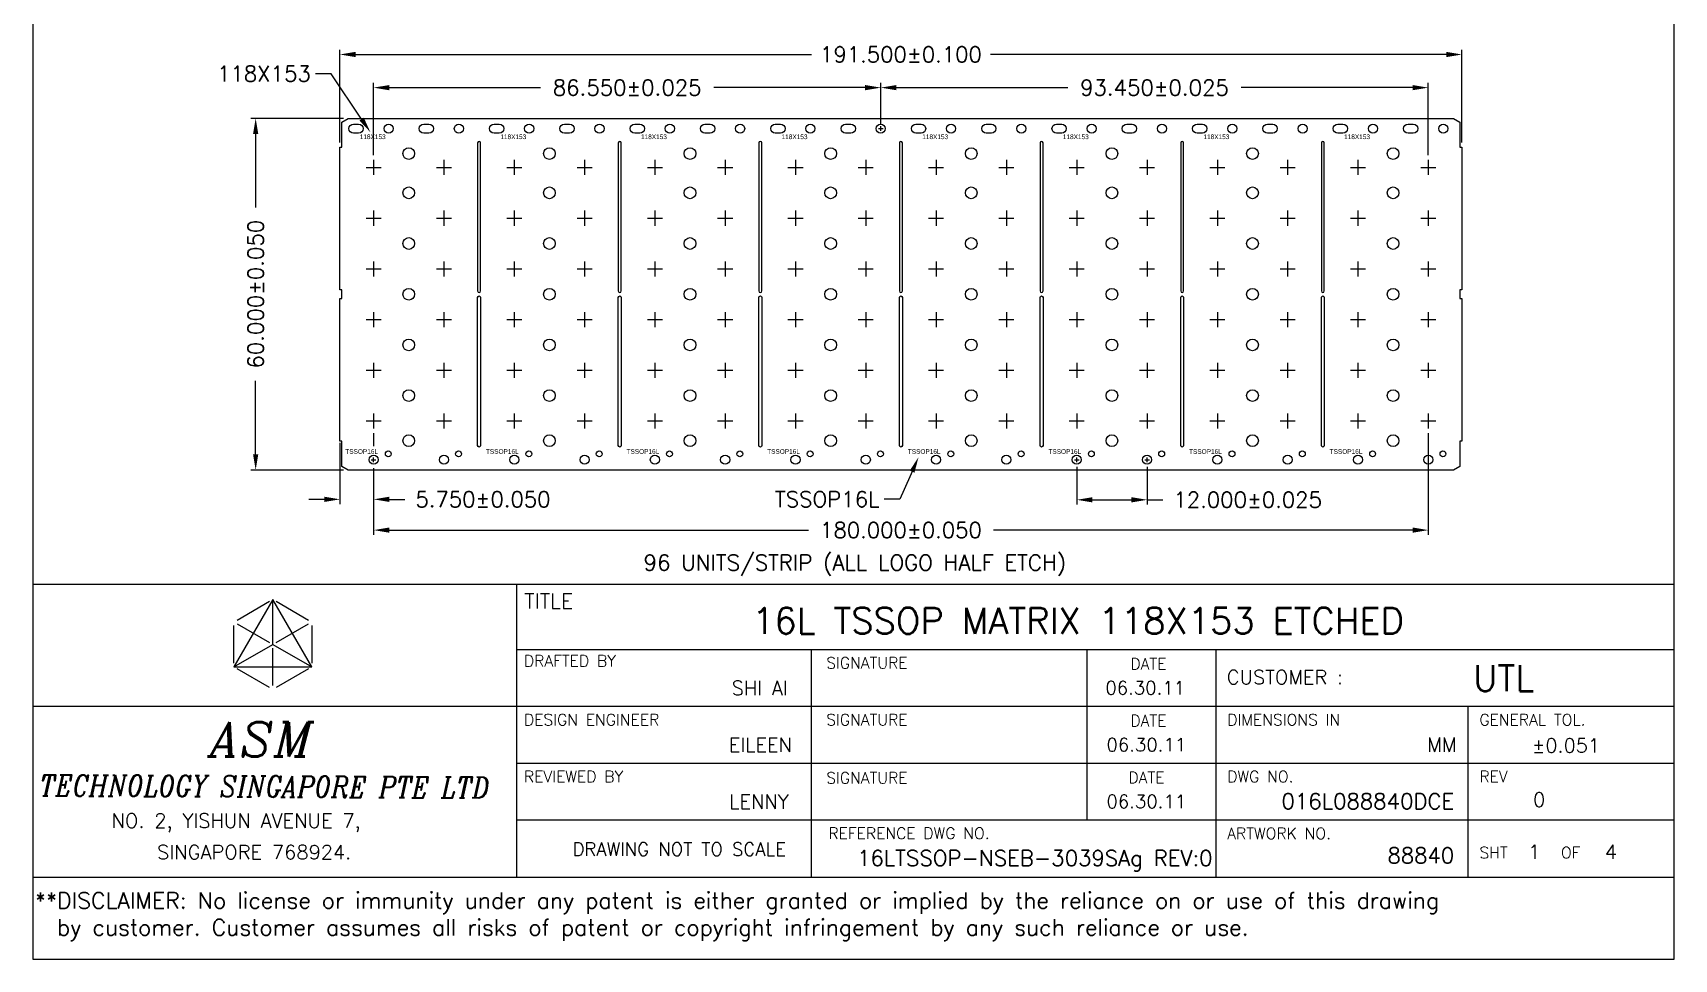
# Model space of a CAD drawing. Header units: inches. Extents: x -107 to 2177, y -823 to 402.
# Drawn here: x 2033.7 to 2117.8, y -822.9 to -775.5 of the extents above; entities that cross this region are included whole.
import ezdxf
from ezdxf.enums import TextEntityAlignment as Align

# ---------------------------------------------------------------- set-up
doc = ezdxf.new("R2010")
doc.units = ezdxf.units.IN
doc.header["$MEASUREMENT"] = 0
doc.linetypes.add('CENTER', pattern=[2, 1.25, -0.25, 0.25, -0.25])
doc.layers.add('1D', color=4, linetype='Continuous')
doc.styles.add('ABC', font='ITALIC')
doc.styles.add('SIMPLEX', font='SIMPLEX')
doc.styles.add('TXT', font='txt')

msp = doc.modelspace()

# ---------------------------------------------------------------- linework, layer by layer
at = {"layer": '1D', "color": 7}
for p, q in [((2033.716, -701.158), (2033.716, -818.685)), ((2117.756, -818.685), (2117.756, -701.158)), ((2117.756, -803.706), (2033.716, -803.706)), ((2058.481, -803.706), (2058.481, -818.685)), ((2117.756, -807.049), (2058.481, -807.049)), ((2073.566, -807.049), (2073.566, -818.685)), ((2087.686, -807.049), (2087.686, -815.776)), ((2094.294, -807.049), (2094.294, -818.685)), ((2117.756, -809.958), (2033.716, -809.958)), ((2107.189, -809.958), (2107.189, -818.685)), ((2117.756, -812.867), (2058.481, -812.867)), ((2117.756, -815.776), (2058.481, -815.776)), ((2033.716, -818.685), (2117.756, -818.685))]:
    msp.add_line(p, q, dxfattribs=at)
at = {"layer": '1D'}
for p, q in [((2049.441, -781.078), (2049.441, -776.336)), ((2106.891, -781.078), (2106.891, -776.336)), ((2050.241, -776.576), (2073.583, -776.576)), ((2106.091, -776.576), (2082.749, -776.576)), ((2048.989, -777.561), (2048.189, -777.561)), ((2050.552, -779.888), (2048.989, -777.561)), ((2051.166, -781.736), (2051.166, -778.034)), ((2077.131, -780.133), (2077.131, -778.034)), ((2077.131, -780.133), (2077.131, -778.034)), ((2105.166, -781.736), (2105.166, -778.034)), ((2051.966, -778.274), (2059.718, -778.274)), ((2076.331, -778.274), (2068.579, -778.274)), ((2077.931, -778.274), (2086.718, -778.274)), ((2104.366, -778.274), (2095.579, -778.274)), ((2049.63, -779.848), (2044.886, -779.848)), ((2045.126, -780.648), (2045.126, -784.418)), ((2077.011, -780.373), (2077.251, -780.373)), ((2077.131, -780.493), (2077.131, -780.253)), ((2045.126, -797.048), (2045.126, -793.279)), ((2049.441, -796.459), (2049.441, -799.59)), ((2051.166, -795.961), (2051.166, -796.625)), ((2105.166, -795.961), (2105.166, -801.166)), ((2051.046, -797.323), (2051.286, -797.323)), ((2051.166, -797.443), (2051.166, -797.203)), ((2087.046, -797.323), (2087.286, -797.323)), ((2087.166, -797.443), (2087.166, -797.203)), ((2090.646, -797.323), (2090.886, -797.323)), ((2090.766, -797.443), (2090.766, -797.203)), ((2049.63, -797.848), (2044.886, -797.848)), ((2051.166, -797.754), (2051.166, -799.59)), ((2051.166, -797.754), (2051.166, -801.166)), ((2078.91, -797.541), (2078.104, -799.345)), ((2087.166, -797.683), (2087.166, -799.614)), ((2090.766, -797.683), (2090.766, -799.614)), ((2048.641, -799.35), (2047.841, -799.35)), ((2051.966, -799.35), (2052.766, -799.35)), ((2078.104, -799.345), (2077.304, -799.345)), ((2087.966, -799.374), (2089.966, -799.374)), ((2090.766, -799.374), (2091.566, -799.374)), ((2051.966, -800.926), (2073.43, -800.926)), ((2104.366, -800.926), (2082.901, -800.926))]:
    msp.add_line(p, q, dxfattribs=at)
at = {"layer": '1D', "linetype": 'CENTER'}
for p, q in [((2050.781, -782.361), (2051.551, -782.361)), ((2051.166, -781.976), (2051.166, -782.746)), ((2054.381, -782.361), (2055.151, -782.361)), ((2054.766, -781.976), (2054.766, -782.746)), ((2057.981, -782.361), (2058.751, -782.361)), ((2058.366, -781.976), (2058.366, -782.746)), ((2061.581, -782.361), (2062.351, -782.361)), ((2061.966, -781.976), (2061.966, -782.746)), ((2065.181, -782.361), (2065.951, -782.361)), ((2065.566, -781.976), (2065.566, -782.746)), ((2068.781, -782.361), (2069.551, -782.361)), ((2069.166, -781.976), (2069.166, -782.746)), ((2072.381, -782.361), (2073.151, -782.361)), ((2072.766, -781.976), (2072.766, -782.746)), ((2075.981, -782.361), (2076.751, -782.361)), ((2076.366, -781.976), (2076.366, -782.746)), ((2079.581, -782.361), (2080.351, -782.361)), ((2079.966, -781.976), (2079.966, -782.746)), ((2083.181, -782.361), (2083.951, -782.361)), ((2083.566, -781.976), (2083.566, -782.746)), ((2086.781, -782.361), (2087.551, -782.361)), ((2087.166, -781.976), (2087.166, -782.746)), ((2090.381, -782.361), (2091.151, -782.361)), ((2090.766, -781.976), (2090.766, -782.746)), ((2093.981, -782.361), (2094.751, -782.361)), ((2094.366, -781.976), (2094.366, -782.746)), ((2097.581, -782.361), (2098.351, -782.361)), ((2097.966, -781.976), (2097.966, -782.746)), ((2101.181, -782.361), (2101.951, -782.361)), ((2101.566, -781.976), (2101.566, -782.746)), ((2104.781, -782.361), (2105.551, -782.361)), ((2105.166, -781.976), (2105.166, -782.746)), ((2051.166, -784.571), (2051.166, -785.341)), ((2054.766, -784.571), (2054.766, -785.341)), ((2058.366, -784.571), (2058.366, -785.341)), ((2061.966, -784.571), (2061.966, -785.341)), ((2065.566, -784.571), (2065.566, -785.341)), ((2069.166, -784.571), (2069.166, -785.341)), ((2072.766, -784.571), (2072.766, -785.341)), ((2076.366, -784.571), (2076.366, -785.341)), ((2079.966, -784.571), (2079.966, -785.341)), ((2083.566, -784.571), (2083.566, -785.341)), ((2087.166, -784.571), (2087.166, -785.341)), ((2090.766, -784.571), (2090.766, -785.341)), ((2094.366, -784.571), (2094.366, -785.341)), ((2097.966, -784.571), (2097.966, -785.341)), ((2101.566, -784.571), (2101.566, -785.341)), ((2105.166, -784.571), (2105.166, -785.341)), ((2050.781, -784.956), (2051.551, -784.956)), ((2054.381, -784.956), (2055.151, -784.956)), ((2057.981, -784.956), (2058.751, -784.956)), ((2061.581, -784.956), (2062.351, -784.956)), ((2065.181, -784.956), (2065.951, -784.956)), ((2068.781, -784.956), (2069.551, -784.956)), ((2072.381, -784.956), (2073.151, -784.956)), ((2075.981, -784.956), (2076.751, -784.956)), ((2079.581, -784.956), (2080.351, -784.956)), ((2083.181, -784.956), (2083.951, -784.956)), ((2086.781, -784.956), (2087.551, -784.956)), ((2090.381, -784.956), (2091.151, -784.956)), ((2093.981, -784.956), (2094.751, -784.956)), ((2097.581, -784.956), (2098.351, -784.956)), ((2101.181, -784.956), (2101.951, -784.956)), ((2104.781, -784.956), (2105.551, -784.956)), ((2051.166, -787.166), (2051.166, -787.936)), ((2054.766, -787.166), (2054.766, -787.936)), ((2058.366, -787.166), (2058.366, -787.936)), ((2061.966, -787.166), (2061.966, -787.936)), ((2065.566, -787.166), (2065.566, -787.936)), ((2069.166, -787.166), (2069.166, -787.936)), ((2072.766, -787.166), (2072.766, -787.936)), ((2076.366, -787.166), (2076.366, -787.936)), ((2079.966, -787.166), (2079.966, -787.936)), ((2083.566, -787.166), (2083.566, -787.936)), ((2087.166, -787.166), (2087.166, -787.936)), ((2090.766, -787.166), (2090.766, -787.936)), ((2094.366, -787.166), (2094.366, -787.936)), ((2097.966, -787.166), (2097.966, -787.936)), ((2101.566, -787.166), (2101.566, -787.936)), ((2105.166, -787.166), (2105.166, -787.936)), ((2050.781, -787.551), (2051.551, -787.551)), ((2054.381, -787.551), (2055.151, -787.551)), ((2057.981, -787.551), (2058.751, -787.551)), ((2061.581, -787.551), (2062.351, -787.551)), ((2065.181, -787.551), (2065.951, -787.551)), ((2068.781, -787.551), (2069.551, -787.551)), ((2072.381, -787.551), (2073.151, -787.551)), ((2075.981, -787.551), (2076.751, -787.551)), ((2079.581, -787.551), (2080.351, -787.551)), ((2083.181, -787.551), (2083.951, -787.551)), ((2086.781, -787.551), (2087.551, -787.551)), ((2090.381, -787.551), (2091.151, -787.551)), ((2093.981, -787.551), (2094.751, -787.551)), ((2097.581, -787.551), (2098.351, -787.551)), ((2101.181, -787.551), (2101.951, -787.551)), ((2104.781, -787.551), (2105.551, -787.551)), ((2051.166, -789.761), (2051.166, -790.531)), ((2054.766, -789.761), (2054.766, -790.531)), ((2058.366, -789.761), (2058.366, -790.531)), ((2061.966, -789.761), (2061.966, -790.531)), ((2065.566, -789.761), (2065.566, -790.531)), ((2069.166, -789.761), (2069.166, -790.531)), ((2072.766, -789.761), (2072.766, -790.531)), ((2076.366, -789.761), (2076.366, -790.531)), ((2079.966, -789.761), (2079.966, -790.531)), ((2083.566, -789.761), (2083.566, -790.531)), ((2087.166, -789.761), (2087.166, -790.531)), ((2090.766, -789.761), (2090.766, -790.531)), ((2094.366, -789.761), (2094.366, -790.531)), ((2097.966, -789.761), (2097.966, -790.531)), ((2101.566, -789.761), (2101.566, -790.531)), ((2105.166, -789.761), (2105.166, -790.531)), ((2050.781, -790.146), (2051.551, -790.146)), ((2054.381, -790.146), (2055.151, -790.146)), ((2057.981, -790.146), (2058.751, -790.146)), ((2061.581, -790.146), (2062.351, -790.146)), ((2065.181, -790.146), (2065.951, -790.146)), ((2068.781, -790.146), (2069.551, -790.146)), ((2072.381, -790.146), (2073.151, -790.146)), ((2075.981, -790.146), (2076.751, -790.146)), ((2079.581, -790.146), (2080.351, -790.146)), ((2083.181, -790.146), (2083.951, -790.146)), ((2086.781, -790.146), (2087.551, -790.146)), ((2090.381, -790.146), (2091.151, -790.146)), ((2093.981, -790.146), (2094.751, -790.146)), ((2097.581, -790.146), (2098.351, -790.146)), ((2101.181, -790.146), (2101.951, -790.146)), ((2104.781, -790.146), (2105.551, -790.146)), ((2051.166, -792.356), (2051.166, -793.126)), ((2054.766, -792.356), (2054.766, -793.126)), ((2058.366, -792.356), (2058.366, -793.126)), ((2061.966, -792.356), (2061.966, -793.126)), ((2065.566, -792.356), (2065.566, -793.126)), ((2069.166, -792.356), (2069.166, -793.126)), ((2072.766, -792.356), (2072.766, -793.126)), ((2076.366, -792.356), (2076.366, -793.126)), ((2079.966, -792.356), (2079.966, -793.126)), ((2083.566, -792.356), (2083.566, -793.126)), ((2087.166, -792.356), (2087.166, -793.126)), ((2090.766, -792.356), (2090.766, -793.126)), ((2094.366, -792.356), (2094.366, -793.126)), ((2097.966, -792.356), (2097.966, -793.126)), ((2101.566, -792.356), (2101.566, -793.126)), ((2105.166, -792.356), (2105.166, -793.126)), ((2050.781, -792.741), (2051.551, -792.741)), ((2054.381, -792.741), (2055.151, -792.741)), ((2057.981, -792.741), (2058.751, -792.741)), ((2061.581, -792.741), (2062.351, -792.741)), ((2065.181, -792.741), (2065.951, -792.741)), ((2068.781, -792.741), (2069.551, -792.741)), ((2072.381, -792.741), (2073.151, -792.741)), ((2075.981, -792.741), (2076.751, -792.741)), ((2079.581, -792.741), (2080.351, -792.741)), ((2083.181, -792.741), (2083.951, -792.741)), ((2086.781, -792.741), (2087.551, -792.741)), ((2090.381, -792.741), (2091.151, -792.741)), ((2093.981, -792.741), (2094.751, -792.741)), ((2097.581, -792.741), (2098.351, -792.741)), ((2101.181, -792.741), (2101.951, -792.741)), ((2104.781, -792.741), (2105.551, -792.741)), ((2051.166, -794.951), (2051.166, -795.721)), ((2054.766, -794.951), (2054.766, -795.721)), ((2058.366, -794.951), (2058.366, -795.721)), ((2061.966, -794.951), (2061.966, -795.721)), ((2065.566, -794.951), (2065.566, -795.721)), ((2069.166, -794.951), (2069.166, -795.721)), ((2072.766, -794.951), (2072.766, -795.721)), ((2076.366, -794.951), (2076.366, -795.721)), ((2079.966, -794.951), (2079.966, -795.721)), ((2083.566, -794.951), (2083.566, -795.721)), ((2087.166, -794.951), (2087.166, -795.721)), ((2090.766, -794.951), (2090.766, -795.721)), ((2094.366, -794.951), (2094.366, -795.721)), ((2097.966, -794.951), (2097.966, -795.721)), ((2101.566, -794.951), (2101.566, -795.721)), ((2105.166, -794.951), (2105.166, -795.721)), ((2050.781, -795.336), (2051.551, -795.336)), ((2054.381, -795.336), (2055.151, -795.336)), ((2057.981, -795.336), (2058.751, -795.336)), ((2061.581, -795.336), (2062.351, -795.336)), ((2065.181, -795.336), (2065.951, -795.336)), ((2068.781, -795.336), (2069.551, -795.336)), ((2072.381, -795.336), (2073.151, -795.336)), ((2075.981, -795.336), (2076.751, -795.336)), ((2079.581, -795.336), (2080.351, -795.336)), ((2083.181, -795.336), (2083.951, -795.336)), ((2086.781, -795.336), (2087.551, -795.336)), ((2090.381, -795.336), (2091.151, -795.336)), ((2093.981, -795.336), (2094.751, -795.336)), ((2097.581, -795.336), (2098.351, -795.336)), ((2101.181, -795.336), (2101.951, -795.336)), ((2104.781, -795.336), (2105.551, -795.336))]:
    msp.add_line(p, q, dxfattribs=at)
at = {"layer": '1D', "color": 1}
for p, q in [((2046.006, -804.472), (2044.01, -807.928)), ((2044.177, -805.528), (2045.839, -804.568)), ((2048.001, -807.928), (2046.006, -804.472)), ((2046.006, -806.776), (2046.006, -804.472)), ((2046.172, -804.568), (2047.835, -805.528)), ((2044.01, -807.736), (2044.01, -805.816)), ((2044.177, -805.72), (2045.839, -806.68)), ((2046.172, -806.68), (2047.835, -805.72)), ((2048.001, -805.816), (2048.001, -807.736)), ((2044.01, -807.928), (2046.006, -806.776)), ((2046.006, -806.776), (2048.001, -807.928)), ((2046.006, -808.888), (2046.006, -806.968)), ((2044.01, -807.928), (2048.001, -807.928)), ((2045.839, -808.984), (2044.177, -808.024)), ((2047.835, -808.024), (2046.172, -808.984))]:
    msp.add_line(p, q, dxfattribs=at)
at = {"layer": '1D', "color": 7}
msp.add_lwpolyline([(2049.87, -797.848), (2049.546, -797.661), (2049.546, -796.378), (2049.441, -796.378), (2049.441, -789.073), (2049.546, -789.073), (2049.546, -788.623), (2049.441, -788.623), (2049.441, -781.318), (2049.546, -781.318), (2049.546, -780.035), (2049.87, -779.848), (2106.462, -779.848), (2106.786, -780.035), (2106.786, -781.318), (2106.891, -781.318), (2106.891, -788.623), (2106.786, -788.623), (2106.786, -789.073), (2106.891, -789.073), (2106.891, -796.378), (2106.786, -796.378), (2106.786, -797.661), (2106.462, -797.848)], close=True, dxfattribs=at)
for points in [[(2050.132, -780.606, -1), (2050.132, -780.141), (2050.399, -780.141, -1), (2050.399, -780.606)], [(2053.732, -780.606, -1), (2053.732, -780.141), (2053.999, -780.141, -1), (2053.999, -780.606)], [(2057.332, -780.606, -1), (2057.332, -780.141), (2057.599, -780.141, -1), (2057.599, -780.606)], [(2060.932, -780.606, -1), (2060.932, -780.141), (2061.199, -780.141, -1), (2061.199, -780.606)], [(2064.532, -780.606, -1), (2064.532, -780.141), (2064.799, -780.141, -1), (2064.799, -780.606)], [(2068.132, -780.606, -1), (2068.132, -780.141), (2068.399, -780.141, -1), (2068.399, -780.606)], [(2071.732, -780.606, -1), (2071.732, -780.141), (2071.999, -780.141, -1), (2071.999, -780.606)], [(2075.332, -780.606, -1), (2075.332, -780.141), (2075.599, -780.141, -1), (2075.599, -780.606)], [(2078.932, -780.606, -1), (2078.932, -780.141), (2079.199, -780.141, -1), (2079.199, -780.606)], [(2082.532, -780.606, -1), (2082.532, -780.141), (2082.799, -780.141, -1), (2082.799, -780.606)], [(2086.132, -780.606, -1), (2086.132, -780.141), (2086.399, -780.141, -1), (2086.399, -780.606)], [(2089.732, -780.606, -1), (2089.732, -780.141), (2089.999, -780.141, -1), (2089.999, -780.606)], [(2093.332, -780.606, -1), (2093.332, -780.141), (2093.599, -780.141, -1), (2093.599, -780.606)], [(2096.932, -780.606, -1), (2096.932, -780.141), (2097.199, -780.141, -1), (2097.199, -780.606)], [(2100.532, -780.606, -1), (2100.532, -780.141), (2100.799, -780.141, -1), (2100.799, -780.606)], [(2104.132, -780.606, -1), (2104.132, -780.141), (2104.399, -780.141, -1), (2104.399, -780.606)], [(2056.491, -788.683, 1), (2056.641, -788.683), (2056.641, -781.101, 1), (2056.491, -781.101)], [(2063.691, -788.683, 1), (2063.841, -788.683), (2063.841, -781.101, 1), (2063.691, -781.101)], [(2070.891, -788.683, 1), (2071.041, -788.683), (2071.041, -781.101, 1), (2070.891, -781.101)], [(2078.091, -788.683, 1), (2078.241, -788.683), (2078.241, -781.101, 1), (2078.091, -781.101)], [(2085.291, -788.683, 1), (2085.441, -788.683), (2085.441, -781.101, 1), (2085.291, -781.101)], [(2092.491, -788.683, 1), (2092.641, -788.683), (2092.641, -781.101, 1), (2092.491, -781.101)], [(2099.691, -788.683, 1), (2099.841, -788.683), (2099.841, -781.101, 1), (2099.691, -781.101)], [(2056.491, -789.013, -1), (2056.641, -789.013), (2056.641, -796.596, -1), (2056.491, -796.596)], [(2063.691, -789.013, -1), (2063.841, -789.013), (2063.841, -796.596, -1), (2063.691, -796.596)], [(2070.891, -789.013, -1), (2071.041, -789.013), (2071.041, -796.596, -1), (2070.891, -796.596)], [(2078.091, -789.013, -1), (2078.241, -789.013), (2078.241, -796.596, -1), (2078.091, -796.596)], [(2085.291, -789.013, -1), (2085.441, -789.013), (2085.441, -796.596, -1), (2085.291, -796.596)], [(2092.491, -789.013, -1), (2092.641, -789.013), (2092.641, -796.596, -1), (2092.491, -796.596)], [(2099.691, -789.013, -1), (2099.841, -789.013), (2099.841, -796.596, -1), (2099.691, -796.596)]]:
    msp.add_lwpolyline(points, format="xyb", close=True, dxfattribs=at)
msp.add_lwpolyline([(2033.716, -818.685), (2033.716, -822.89), (2117.756, -822.89), (2117.756, -818.685)], dxfattribs=at)
for centre, radius in [((2051.931, -780.373), 0.233), ((2055.531, -780.373), 0.233), ((2059.131, -780.373), 0.233), ((2062.731, -780.373), 0.233), ((2066.331, -780.373), 0.233), ((2069.931, -780.373), 0.233), ((2073.531, -780.373), 0.233), ((2077.131, -780.373), 0.233), ((2080.731, -780.373), 0.233), ((2084.331, -780.373), 0.233), ((2087.931, -780.373), 0.233), ((2091.531, -780.373), 0.233), ((2095.131, -780.373), 0.233), ((2098.731, -780.373), 0.233), ((2102.331, -780.373), 0.233), ((2105.931, -780.373), 0.233), ((2052.966, -781.648), 0.3), ((2060.166, -781.648), 0.3), ((2067.366, -781.648), 0.3), ((2074.566, -781.648), 0.3), ((2081.766, -781.648), 0.3), ((2088.966, -781.648), 0.3), ((2096.166, -781.648), 0.3), ((2103.366, -781.648), 0.3), ((2052.966, -783.658), 0.3), ((2060.166, -783.658), 0.3), ((2067.366, -783.658), 0.3), ((2074.566, -783.658), 0.3), ((2081.766, -783.658), 0.3), ((2088.966, -783.658), 0.3), ((2096.166, -783.658), 0.3), ((2103.366, -783.658), 0.3), ((2052.966, -786.253), 0.3), ((2060.166, -786.253), 0.3), ((2067.366, -786.253), 0.3), ((2074.566, -786.253), 0.3), ((2081.766, -786.253), 0.3), ((2088.966, -786.253), 0.3), ((2096.166, -786.253), 0.3), ((2103.366, -786.253), 0.3), ((2052.966, -788.848), 0.3), ((2060.166, -788.848), 0.3), ((2067.366, -788.848), 0.3), ((2074.566, -788.848), 0.3), ((2081.766, -788.848), 0.3), ((2088.966, -788.848), 0.3), ((2096.166, -788.848), 0.3), ((2103.366, -788.848), 0.3), ((2052.966, -791.443), 0.3), ((2060.166, -791.443), 0.3), ((2067.366, -791.443), 0.3), ((2074.566, -791.443), 0.3), ((2081.766, -791.443), 0.3), ((2088.966, -791.443), 0.3), ((2096.166, -791.443), 0.3), ((2103.366, -791.443), 0.3), ((2052.966, -794.038), 0.3), ((2060.166, -794.038), 0.3), ((2067.366, -794.038), 0.3), ((2074.566, -794.038), 0.3), ((2081.766, -794.038), 0.3), ((2088.966, -794.038), 0.3), ((2096.166, -794.038), 0.3), ((2103.366, -794.038), 0.3), ((2052.966, -796.348), 0.3), ((2060.166, -796.348), 0.3), ((2067.366, -796.348), 0.3), ((2074.566, -796.348), 0.3), ((2081.766, -796.348), 0.3), ((2088.966, -796.348), 0.3), ((2096.166, -796.348), 0.3), ((2103.366, -796.348), 0.3), ((2051.166, -797.323), 0.233), ((2051.916, -797.023), 0.15), ((2054.766, -797.323), 0.233), ((2055.516, -797.023), 0.15), ((2058.366, -797.323), 0.233), ((2059.116, -797.023), 0.15), ((2061.966, -797.323), 0.233), ((2062.716, -797.023), 0.15), ((2065.566, -797.323), 0.233), ((2066.316, -797.023), 0.15), ((2069.166, -797.323), 0.233), ((2069.916, -797.023), 0.15), ((2072.766, -797.323), 0.233), ((2073.516, -797.023), 0.15), ((2076.366, -797.323), 0.233), ((2077.116, -797.023), 0.15), ((2079.966, -797.323), 0.233), ((2080.716, -797.023), 0.15), ((2083.566, -797.323), 0.233), ((2084.316, -797.023), 0.15), ((2087.166, -797.323), 0.233), ((2087.916, -797.023), 0.15), ((2090.766, -797.323), 0.233), ((2091.516, -797.023), 0.15), ((2094.366, -797.323), 0.233), ((2095.116, -797.023), 0.15), ((2097.966, -797.323), 0.233), ((2098.716, -797.023), 0.15), ((2101.566, -797.323), 0.233), ((2102.316, -797.023), 0.15), ((2105.166, -797.323), 0.233), ((2105.916, -797.023), 0.15)]:
    msp.add_circle(centre, radius, dxfattribs=at)
at = {"layer": '1D'}
for points in [[(2050.241, -776.443), (2050.241, -776.71), (2049.441, -776.576)], [(2106.091, -776.443), (2106.091, -776.71), (2106.891, -776.576)], [(2051.966, -778.141), (2051.966, -778.407), (2051.166, -778.274)], [(2076.331, -778.141), (2076.331, -778.407), (2077.131, -778.274)], [(2077.931, -778.141), (2077.931, -778.407), (2077.131, -778.274)], [(2104.366, -778.141), (2104.366, -778.407), (2105.166, -778.274)], [(2044.993, -780.648), (2045.26, -780.648), (2045.126, -779.848)], [(2050.662, -779.814), (2050.998, -780.553), (2050.441, -779.963)], [(2044.993, -797.048), (2045.26, -797.048), (2045.126, -797.848)], [(2078.614, -797.876), (2079.063, -797.2), (2078.858, -797.985)], [(2048.641, -799.216), (2048.641, -799.483), (2049.441, -799.35)], [(2051.966, -799.216), (2051.966, -799.483), (2051.166, -799.35)], [(2087.966, -799.24), (2087.966, -799.507), (2087.166, -799.374)], [(2089.966, -799.24), (2089.966, -799.507), (2090.766, -799.374)], [(2051.966, -800.792), (2051.966, -801.059), (2051.166, -800.926)], [(2104.366, -800.792), (2104.366, -801.059), (2105.166, -800.926)]]:
    msp.add_solid(points, dxfattribs=at)

# ---------------------------------------------------------------- texts
at = {"layer": '1D', "style": 'TXT'}
for s, p in [('118X153', (2050.455, -780.79)), ('118X153', (2057.655, -780.79)), ('118X153', (2064.855, -780.79)), ('118X153', (2072.055, -780.79)), ('118X153', (2079.255, -780.79)), ('118X153', (2086.455, -780.79)), ('118X153', (2093.655, -780.79)), ('118X153', (2100.855, -780.79)), ('TSSOP16L', (2049.716, -796.901)), ('TSSOP16L', (2056.916, -796.901)), ('TSSOP16L', (2064.116, -796.901)), ('TSSOP16L', (2071.316, -796.901)), ('TSSOP16L', (2078.516, -796.901)), ('TSSOP16L', (2085.716, -796.901)), ('TSSOP16L', (2092.916, -796.901)), ('TSSOP16L', (2100.116, -796.901))]:
    msp.add_text(s, height=0.24, dxfattribs=at).set_placement(p, align=Align.MIDDLE_LEFT)
at = {"layer": '1D', "style": 'SIMPLEX'}
msp.add_text('96 UNITS/STRIP (ALL LOGO HALF ETCH)', height=0.8, dxfattribs=at).set_placement((2064.99, -802.991))
at = {"layer": '1D', "color": 1, "style": 'SIMPLEX'}
for s, height, p in [('TITLE', 0.768, (2058.879, -804.94)), ('DRAFTED BY', 0.5818, (2058.862, -807.912)), ('SIGNATURE', 0.5818, (2074.341, -808.014)), ('DATE', 0.5818, (2089.916, -808.063)), ('CUSTOMER :', 0.7273, (2094.849, -808.82)), ('DESIGN ENGINEER', 0.58182, (2058.862, -810.923)), ('SIGNATURE', 0.5818, (2074.341, -810.923)), ('DATE', 0.5818, (2089.916, -810.972)), ('DIMENSIONS IN', 0.58182, (2094.872, -810.925)), ('GENERAL TOL.', 0.58182, (2107.783, -810.925)), ('REVIEWED BY', 0.58182, (2058.862, -813.832)), ('SIGNATURE', 0.5818, (2074.341, -813.9)), ('DATE', 0.5818, (2089.816, -813.881)), ('DWG NO.', 0.5818, (2094.872, -813.834)), ('REV', 0.5818, (2107.783, -813.834)), ('NO. 2, YISHUN AVENUE 7,', 0.72971, (2037.744, -816.163)), ('REFERENCE DWG NO.', 0.58182, (2074.452, -816.736)), ('ARTWORK NO.', 0.58182, (2094.872, -816.743)), ('SINGAPORE 768924.', 0.72971, (2040.079, -817.779)), ('SHT', 0.5818, (2107.783, -817.726)), ('OF', 0.5818, (2111.96, -817.726))]:
    msp.add_text(s, height=height, dxfattribs=at).set_placement(p)
at = {"layer": '1D', "color": 4, "style": 'SIMPLEX'}
for s, height, p in [('16L TSSOP MATRIX 118X153 ETCHED ', 1.33113, (2070.545, -806.227)), ('SHI AI', 0.7249, (2069.499, -809.371)), ('06.30.11', 0.6806, (2088.632, -809.341)), ('EILEEN', 0.7249, (2069.347, -812.28)), ('06.30.11', 0.6806, (2088.687, -812.25)), ('MM', 0.7273, (2105.112, -812.269)), ('%%P0.051', 0.7273, (2110.474, -812.315)), ('LENNY', 0.7249, (2069.371, -815.189)), ('06.30.11', 0.6806, (2088.687, -815.159)), ('0', 0.727, (2110.53, -815.091)), ('1', 0.727, (2110.285, -817.762)), ('4', 0.727, (2114.203, -817.762))]:
    msp.add_text(s, height=height, dxfattribs=at).set_placement(p)
for s, height, p in [('UTL', 1.3311, (2110.591, -809.163)), ('016L088840DCE', 0.8, (2106.497, -815.206)), ('16LTSSOP-NSEB-3039SAg REV:0', 0.8, (2094.125, -818.115)), ('88840', 0.8, (2106.5, -817.979))]:
    msp.add_text(s, height=height, dxfattribs=at).set_placement(p, align=Align.RIGHT)
at = {"layer": '1D', "color": 1, "style": 'ABC'}
msp.add_text('ASM', height=1.7649, dxfattribs=at).set_placement((2045.455, -811.634), align=Align.MIDDLE)
at = {"layer": '1D', "color": 1, "linetype": 'Continuous', "style": 'ABC', "width": 0.738856}
msp.add_text('TECHNOLOGY SINGAPORE PTE LTD', height=1.0767, rotation=359.71729, dxfattribs=at).set_placement((2034.068, -814.529), (2057.1, -814.643), align=Align.FIT)
at = {"layer": '1D', "color": 1, "style": 'SIMPLEX'}
msp.add_text('DRAWING NOT TO SCALE', height=0.67822, dxfattribs=at).set_placement((2072.276, -817.594), align=Align.RIGHT)
at = {"layer": '1D', "char_height": 0.8, "attachment_point": 5, "style": 'SIMPLEX'}
for s, insert in [('\\A1;191.500%%P0.100', (2078.166, -776.576)), ('\\A1;86.550%%P0.025', (2064.148, -778.274)), ('\\A1;93.450%%P0.025', (2091.148, -778.274)), ('\\A1;5.750%%P0.050', (2056.764, -799.35)), ('\\A1;12.000±0.025', (2095.92, -799.374)), ('\\A1;180.000±0.050', (2078.166, -800.926))]:
    msp.add_mtext(s, dxfattribs=dict(at, insert=insert))
at = {"layer": '1D', "char_height": 0.8, "width": 3, "attachment_point": 9, "style": 'SIMPLEX'}
for s, insert in [('118X153', (2047.949, -777.961)), ('TSSOP16L', (2077.064, -799.745))]:
    msp.add_mtext(s, dxfattribs=dict(at, insert=insert))
at = {"layer": '1D', "insert": (2045.126, -788.848), "char_height": 0.8, "attachment_point": 5, "rotation": 90, "style": 'SIMPLEX'}
msp.add_mtext('\\A1;60.000%%P0.050', dxfattribs=at)
at = {"layer": '1D', "color": 7, "insert": (2033.825, -819.47), "char_height": 0.82802, "width": 108.58729, "attachment_point": 1, "style": 'SIMPLEX'}
msp.add_mtext('**DISCLAIMER: No license or immunity under any patent is either granted or implied by the reliance on or use of this drawing\\P  by customer. Customer assumes all risks of patent or copyright infringement by any such reliance or use.', dxfattribs=at)

doc.saveas('drawing.dxf')
